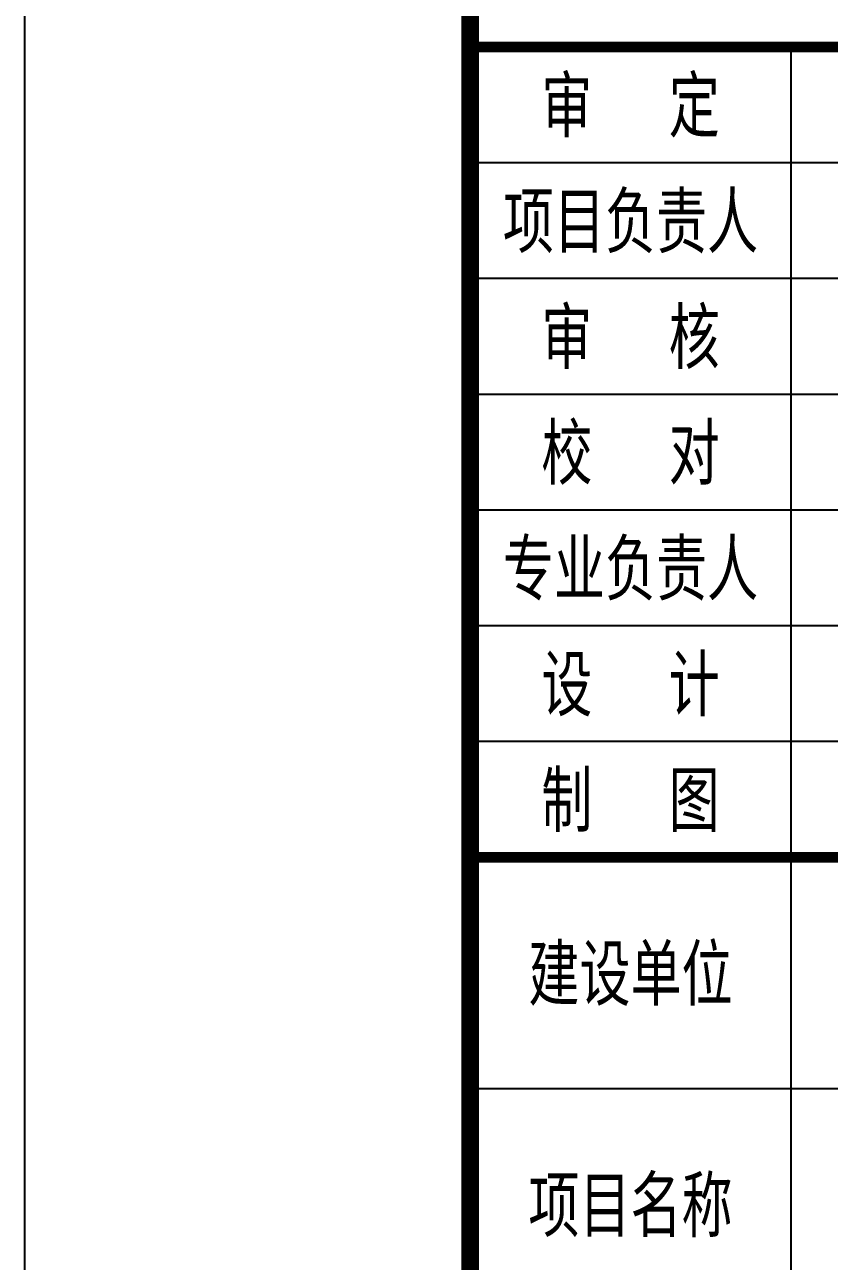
# Model space of a CAD drawing. Extents: x 2430613 to 2739493, y -1540945 to -971137.
# Drawn here: x 2620593 to 2625109, y -1281589 to -1274646 of the extents above; entities that cross this region are included whole.
import ezdxf
from ezdxf.enums import TextEntityAlignment as Align

# ---------------------------------------------------------------- set-up
doc = ezdxf.new("R2010")
doc.units = 0
doc.header["$LTSCALE"] = 1000
doc.header["$MEASUREMENT"] = 0
doc.layers.add('T-TK', color=157, linetype='CONTINUOUS')
doc.layers.add('照明平面标注层', color=111, linetype='CONTINUOUS')
doc.styles.add('TK2-TY', font='', dxfattribs={"width": 0.8})
doc.styles.get('TK2-TY').set_extended_font_data('NSimSun')

# ---------------------------------------------------------------- blocks, each defined once
blk = doc.blocks.new('A0-DWF')
at = {"layer": 'T-TK'}
for p, q in [((0, -84100), (0, 0)), ((4300, -70756.8), (4300, -75306.8)), ((10500, -71406.8), (2500, -71406.8)), ((10500, -72056.8), (2500, -72056.8)), ((10500, -72706.8), (2500, -72706.8)), ((10500, -73356.8), (2500, -73356.8)), ((10500, -74006.8), (2500, -74006.8)), ((10500, -74656.8), (2500, -74656.8)), ((4300, -75306.8), (4300, -83106.8)), ((10500, -76606.8), (2500, -76606.8))]:
    blk.add_line(p, q, dxfattribs=at)
for points, const_width in [([(2500, -83100), (117900, -83100), (117900, -1000), (2500, -1000)], 100), ([(10500, -83100), (2500, -83100), (2500, -21700), (10500, -21700)], 100), ([(2500, -83100), (10500, -83100), (10500, -55400), (2500, -55400)], 60)]:
    blk.add_lwpolyline(points, close=True, dxfattribs=dict(at, const_width=const_width))
at = {"layer": 'T-TK', "const_width": 60}
for points in [[(10500, -70756.8), (2500, -70756.8)], [(10500, -75306.8), (2500, -75306.8)], [(10500, -75306.8), (2500, -75306.8)]]:
    blk.add_lwpolyline(points, dxfattribs=at)
at = {"layer": 'T-TK', "style": 'TK2-TY', "width": 0.7}
for s, p in [('审   定', (3400, -71081.8)), ('项目负责人', (3400, -71731.8)), ('审   核', (3400, -72381.8)), ('校   对', (3400, -73031.8)), ('专业负责人', (3400, -73681.8)), ('设   计', (3400, -74331.8)), ('制   图', (3400, -74981.8)), ('建设单位', (3400, -75956.8)), ('项目名称', (3400, -77256.8))]:
    blk.add_text(s, height=300, dxfattribs=at).set_placement(p, align=Align.MIDDLE_CENTER)

msp = doc.modelspace()

# ---------------------------------------------------------------- block references
at = {"layer": '照明平面标注层'}
msp.add_blockref('A0-DWF', (2620593.302, -1204014.589), dxfattribs=at)

doc.saveas('drawing.dxf')
